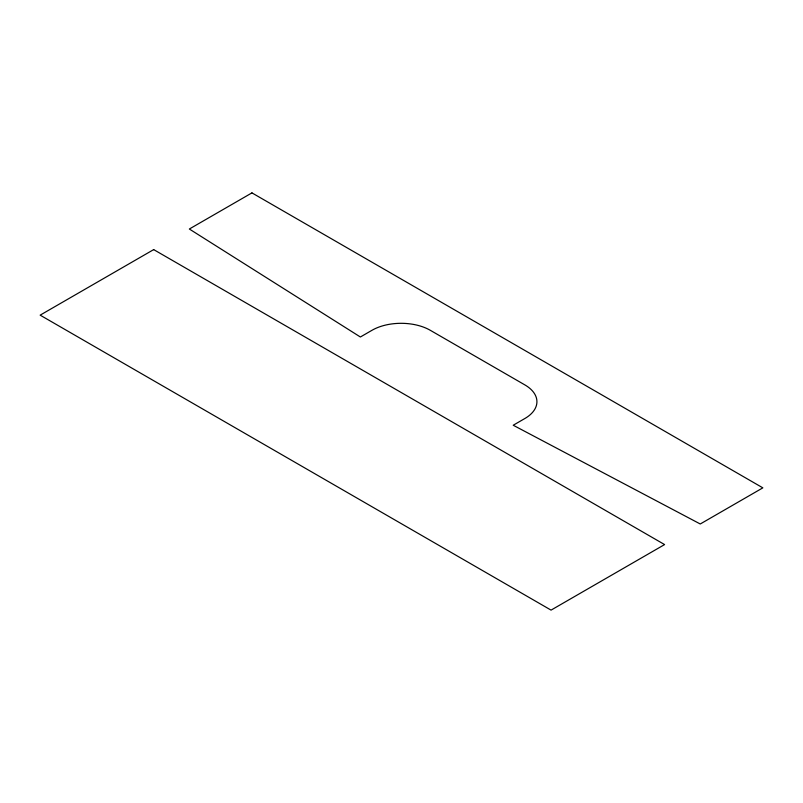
<?xml version="1.0" encoding="UTF-8"?>
<svg xmlns="http://www.w3.org/2000/svg" width="803" height="803" viewBox="0 0 803 803"><rect width="100%" height="100%" fill="white"/><g stroke="black" fill="none" stroke-linecap="round" stroke-linejoin="round"><path stroke-width="1.2" d="M153.684 249.603L40.15 315.147L551.059 610.119L664.593 544.575L153.684 249.603M251.941 192.881L189.347 229.016L360.376 336.999L372.02 330.274A41.174 23.769 0 0 1 430.247 330.274L524.861 384.898A41.174 23.769 0 0 1 524.861 418.514L513.217 425.239L700.256 523.988L762.85 487.853L251.941 192.881"/></g></svg>
